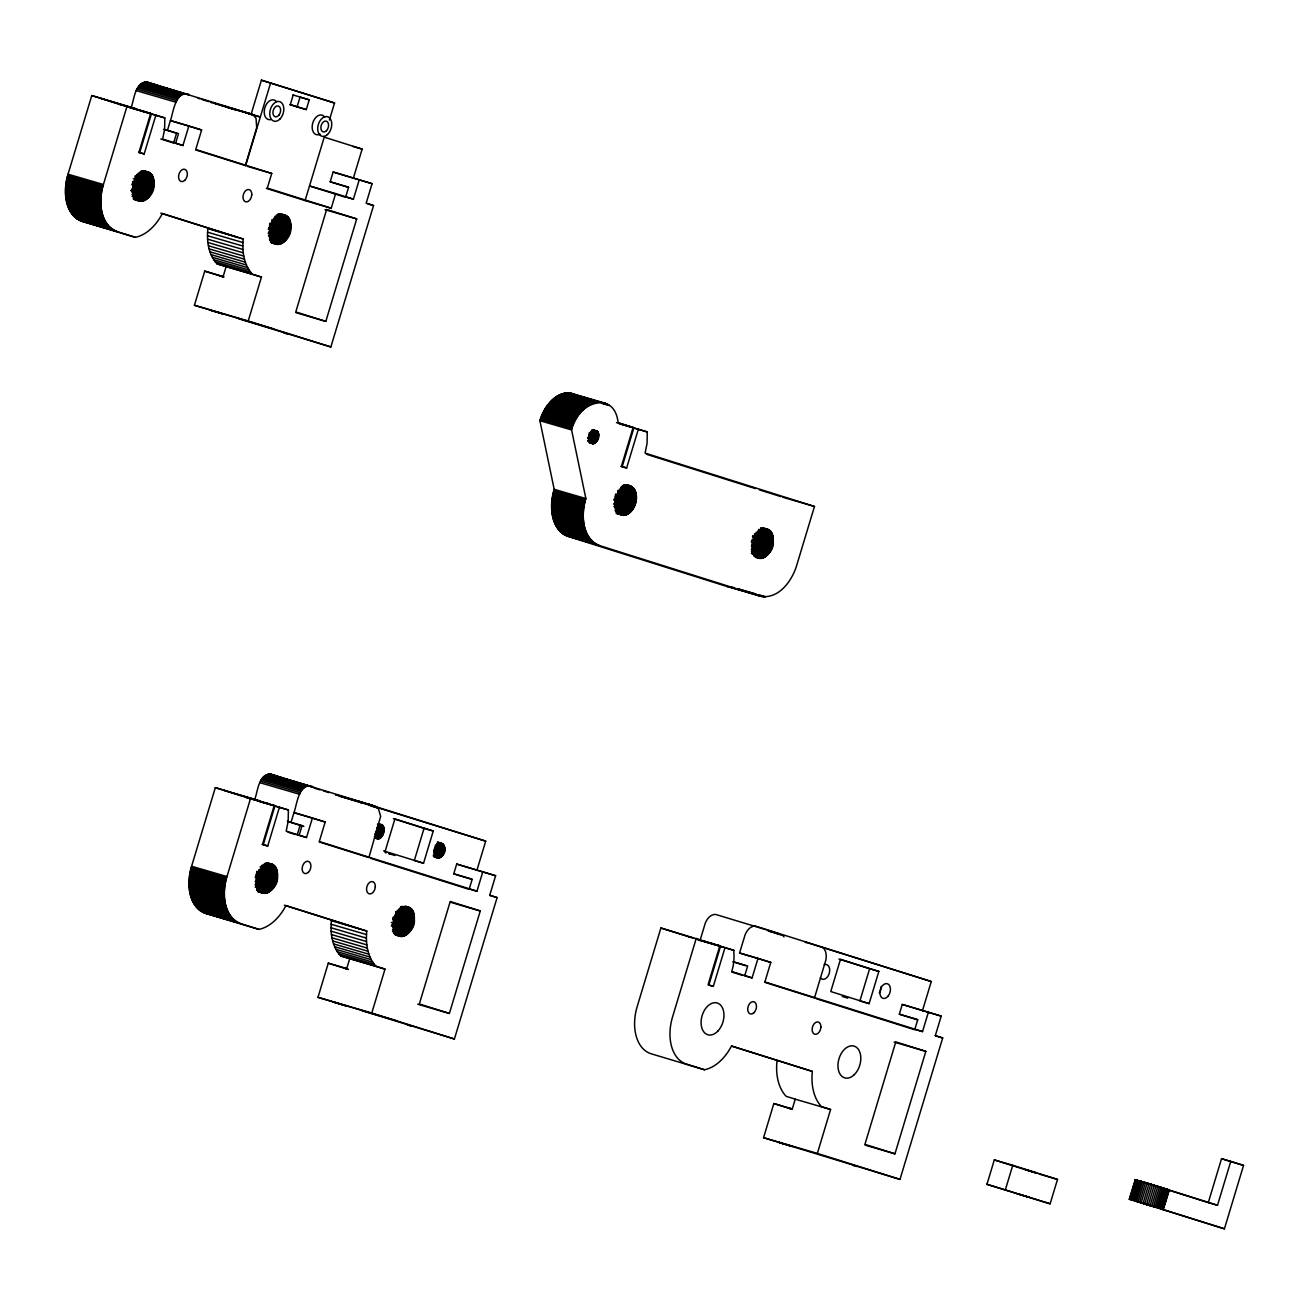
<?xml version="1.0" encoding="UTF-8"?>
<svg xmlns="http://www.w3.org/2000/svg" width="1309" height="1309" viewBox="0 0 1309 1309"><rect width="100%" height="100%" fill="white"/><g stroke="black" fill="none" stroke-linecap="round" stroke-linejoin="round"><path stroke-width="1.5" d="M598.704 435.782C599.277 426.259 587.43 431.643 589.214 438.695C588.952 441.378 591.324 444.782 594.27 443.424C600.471 439.219 600.815 432.232 589.377 433.066M348.505 187.432L330.195 181.787L333.14 172.019L372.067 183.685L366.176 203.206L373.556 205.529L330.85 346.967L248.219 320.983L261.456 277.066L252.408 274.219C243.752 264.876 241.985 251.213 243.212 238.991L162.381 213.514A46.42 30.516 -73.7 0 1 135.334 237.338L81.812 221.286C63.896 214.087 63.094 190.1 68.035 174.195L91.777 95.573L151.468 113.703L139.719 152.597M135.334 237.338L117.188 231.611C99.255 224.412 98.47 200.424 103.411 184.52L127.137 105.898M472.074 879.468L453.748 873.823L456.694 864.071L495.62 875.721L489.73 895.241L497.109 897.565L454.403 1039.002L371.772 1013.035L385.01 969.118L375.978 966.271C367.322 956.912 365.538 943.249 366.782 931.043L285.951 905.566A46.42 30.516 -73.7 0 1 258.887 929.374L205.382 913.338C187.449 906.123 186.663 882.151 191.589 866.247L215.331 787.625L275.021 805.739L263.273 844.649M258.887 929.374L240.741 923.663C222.825 916.464 222.023 892.476 226.964 876.572L250.706 797.95M733.874 587.561L727.771 586.743L567.975 536.395C550.042 529.196 549.24 505.209 554.182 489.304L539.897 420.696C543.824 406.248 558.043 387.677 574.864 394.5M616.474 422.562L647.284 431.954L647.071 443.407L645.092 453.094L814.476 506.468L796.805 565.013C792.207 580.852 778.201 600.389 759.449 595.988L599.653 545.64C581.72 538.441 580.934 514.47 585.876 498.565L571.591 429.941C574.864 404.268 614.232 387.889 618.11 422.611L633.916 427.732L622.184 466.626M261.456 277.066L217.049 263.894C208.393 254.535 206.609 240.889 207.853 228.666L243.212 238.991M385.01 969.118L340.602 955.93C331.946 946.587 330.163 932.924 331.406 920.702L366.782 931.043M153.906 183.964C154.855 162.496 131.015 173.492 132.864 188.905C131.898 210.373 155.755 199.377 153.906 183.964L135.203 178.515M290.778 227.095C291.727 205.628 267.887 216.623 269.736 232.02C268.77 253.488 292.611 242.492 290.778 227.095L272.076 221.63M277.459 876.016C278.424 854.548 254.568 865.544 256.417 880.941C255.468 902.425 279.308 891.413 277.459 876.016L258.773 870.55M374.718 837.367C383.21 845.025 389.068 820.939 377.826 824.719M414.331 919.131C415.297 897.663 391.44 908.659 393.289 924.072C392.34 945.54 416.18 934.544 414.331 919.131L395.629 913.682M442.851 855.333L433.639 852.634L435.553 844.894L444.765 847.577C447.302 854.041 436.372 863.384 434.408 853.73C431.872 847.267 442.802 837.924 444.765 847.577M630.267 485.852C616.326 484.085 608.996 509.446 621.89 515.206C636.894 516.335 643.259 486.915 626.52 484.755M773.243 541.124C774.192 519.657 750.352 530.652 752.2 546.049C751.235 567.533 775.075 556.521 773.243 541.124L754.54 535.659M123.717 105.522L119.332 104.245L164.819 117.925L164.607 129.378L162.627 139.065L182.949 145.479L188.856 125.959L170.415 120.575L167.47 130.327M245.961 797.328L288.389 809.976L288.16 821.43L286.18 831.117L306.519 837.515L312.409 817.994L293.969 812.611L291.023 822.379M695.259 938.798L733.956 950.35L733.825 952.33A35.67 23.447 -73.7 0 1 731.764 971.491L752.086 977.905L757.993 958.384L739.552 953.001L745.148 934.659A13.106 8.623 -73.7 0 1 755.489 926.085L931.272 981.521L922.436 1010.81M325.826 321.392L356.702 218.914L326.661 209.456L295.785 311.918L325.826 321.392L295.998 312.687M449.38 1013.444L480.272 910.966L450.231 901.492L419.338 1003.97L449.38 1013.444L417.702 1004.199M917.642 1019.858L899.332 1014.213L902.277 1004.445L941.204 1016.111L935.313 1035.632L942.693 1037.955L899.987 1179.393L817.356 1153.409L830.593 1109.492L821.545 1106.645A46.322 30.451 -73.7 0 1 812.349 1071.416L731.518 1045.956A46.42 30.516 -73.7 0 1 704.471 1069.764L650.949 1053.712A40.775 26.802 -73.7 0 1 637.172 1006.621L660.914 927.999L719.819 945.834L708.071 984.744L713.307 986.381L725.055 947.503M894.963 1153.818L925.839 1051.356L895.798 1041.882L864.922 1144.361L894.963 1153.818L865.134 1145.13M130.851 108.222C134.369 100.122 134.32 82.991 146.559 81.911L250.526 113.867L220.19 105.015M138.59 152.335L144.17 153.955L155.918 115.077M188.856 125.959L201.635 129.984L195.745 149.504L271.732 173.442L267.314 188.087L331.226 208.229L335.644 193.585L309.513 185.943L345.511 197.299M329.393 120.084L334.548 103.002L261.407 80.176L251.099 114.325L260.311 117.025L214.971 103.542M273.794 328.984L194.419 305.275L204.728 271.127L223.152 276.51L226.097 266.741M245.585 165.801L270.636 82.86M293.265 94.804L290.32 104.556L306.29 109.596L309.235 99.828L292.921 94.903M306.29 109.596L297.078 106.896L300.023 97.144L309.235 99.828M331.226 208.229L305.079 200.588L324.239 137.15L362.151 149.095L353.299 178.368M330.195 181.787L348.636 187.171L345.691 196.923L353.397 199.181L359.288 179.66M254.404 800.257C257.922 792.174 257.889 775.026 270.129 773.963L374.079 805.919L336.168 794.841M262.144 844.37L267.74 846.007L279.471 807.113M297.176 835.077L300.121 825.324L303.819 826.404M312.409 817.994L325.188 822.019L319.298 841.54L476.951 891.216L482.841 871.696M397.347 1021.02L317.972 997.327L328.281 963.162L346.721 968.545L349.667 958.793M385.19 851.145L394.909 818.943L433.263 831.035L423.543 863.236L414.331 860.537L424.051 828.335L393.371 818.681M476.869 870.42L485.704 841.147L335.562 794.694L336.626 795.038M633.147 427.438L621.399 466.348L626.635 467.984L638.383 429.107M696.273 938.324L672.548 1016.962A40.775 26.802 -73.7 0 0 686.325 1064.037L704.471 1069.764M699.988 940.647L705.322 923.025A13.106 8.623 -73.7 0 1 715.663 914.451L766.305 929.783M708.856 985.023L720.588 946.129L717.954 945.278L719.819 945.834M757.993 958.384L770.772 962.41L764.881 981.93L922.518 1031.607L928.425 1012.086M899.987 1179.393L763.556 1137.701L773.848 1103.552L792.289 1108.936L795.234 1099.184L786.185 1096.32A46.322 30.451 -73.7 0 1 776.99 1061.092M838.938 959.055L869.618 968.725L859.898 1000.927L869.111 1003.627L878.846 971.425L840.493 959.333L830.773 991.535L869.111 1003.627M986.953 1184.318L994.316 1159.921L1012.757 1165.305L1057.508 1179.409L1050.129 1203.805L986.953 1184.318L1050.129 1203.805M1005.394 1189.701L1012.757 1165.305M1146.193 1204.345L1129.274 1199.208L1135.23 1179.671L1149.907 1183.991M1129.52 1199.306L1135.541 1179.736M1129.945 1199.453L1136.032 1179.867M1129.274 1199.208L1130.812 1199.568L1136.703 1180.063M1130.812 1199.568L1131.663 1199.813L1137.554 1180.293M1131.663 1199.813L1132.661 1200.091L1138.552 1180.571M1132.661 1200.091L1133.807 1200.418L1139.697 1180.914M1133.807 1200.418L1135.099 1200.795L1140.99 1181.291M1135.099 1200.795L1136.507 1201.22L1142.397 1181.7M1136.507 1201.22L1138.028 1201.662L1143.919 1182.142L1164.126 1188.425L1155.651 1185.987M1138.028 1201.662L1139.632 1202.137L1145.522 1182.616M1230.771 1161.378L1217.501 1205.278L1208.289 1202.595L1221.542 1158.678L1243.55 1165.403L1224.406 1228.824L1136.523 1201.384L1141.203 1202.693L1147.208 1183.123M1145.686 1204.198L1141.399 1202.856L1143.084 1203.315L1148.942 1183.647L1151.151 1184.367M1146.373 1204.296L1148.386 1204.771L1154.276 1185.25L1152.395 1184.743M1153.654 1185.12L1169.248 1189.963L1163.357 1209.483L1150.153 1205.294L1156.043 1185.79M1151.871 1205.818L1157.761 1186.314M1153.524 1206.325L1159.414 1186.821M1155.094 1206.816L1160.985 1187.296M1156.583 1207.274L1162.474 1187.754M1157.941 1207.7L1163.848 1188.179M1159.185 1208.092L1165.075 1188.572M1160.281 1208.436L1166.172 1188.916M1161.23 1208.747L1167.121 1189.226M1162.016 1208.992L1167.906 1189.488M1163.014 1207.307L1164.781 1201.449M1162.621 1209.205L1168.512 1189.685M1224.406 1228.824L1161.328 1208.96L1162.916 1209.385L1168.937 1189.832M1162.916 1209.385L1169.199 1189.93L1167.219 1189.439L1217.501 1205.278M188.66 94.264C174.997 90.73 173.295 113.163 170.415 120.575L201.635 129.984M312.213 786.316C298.55 782.766 296.848 805.199 293.969 812.611L325.188 822.019M1135.165 1179.687L1150.709 1184.498M215.936 311.935L209.604 309.955L223.234 314.062M346.787 1006.081L333.157 1001.974L346.787 1006.097M1143.87 1182.272L1149.302 1184.04M215.821 103.755L252.882 114.619L256.057 118.334L256.695 127.644L245.339 165.556L195.761 149.93M776.237 933.186L778.07 933.644L768.138 930.372M1025.078 1169.444L1029.758 1170.819M1017.306 1193.743L1028.923 1197.244L1017.306 1193.743M234.884 109.285L236.913 110.316L227.373 107.534M358.453 801.321L359.55 801.615L340.438 796.134M148.85 82.909L147.181 82.451L148.359 82.843M272.419 774.961L270.734 774.486L282.155 778.102M281.631 777.644L283.3 778.119L270.129 773.963M310.887 786.774L313.653 787.494M772.555 932.155L768.056 930.846L782.193 935.411M158.585 86.067L174.539 90.714L159.796 86.394M283.922 778.626L296.325 782.242M790.031 1145.833L792.37 1146.488L786.038 1144.491M334.548 103.002L261.407 80.176M145.381 82.009L185.191 93.643M144.203 82.222L184.013 93.839M177.746 91.925L183.489 93.61M216.394 103.902L210.7 102.249L211.993 102.658M143.008 82.647L182.835 94.264M248.055 113.572L253.831 115.257M141.847 83.269L181.673 94.903M140.718 84.103L180.527 95.721M352.923 146.412L362.151 149.095M139.621 85.118L179.448 96.735M138.623 86.296L178.433 97.913M137.707 87.605L177.517 99.239M136.889 89.061L176.699 100.678M136.185 90.599L176.011 102.233M91.777 95.573L135.661 108.582M126.695 106.389L133.731 108.516M148.817 112.852L150.682 113.408L138.95 152.302L144.17 153.955M129.46 107.6L164.819 117.925M372.067 183.685L333.14 172.019M182.949 145.479L175.586 143.319L178.531 133.567L163.789 129.247L176.568 133.289L173.622 143.041L160.811 138.999M247.45 166.358L271.732 173.442M367.944 203.893L373.556 205.529M325.025 209.669L356.702 218.914M143.614 170.612L148.653 172.166M143.466 170.743L149.488 172.624M142.386 170.71L150.24 173.213M141.257 170.808L150.617 173.541M141.601 171.168L150.96 173.901M141.945 171.561L151.288 174.293M142.256 171.97L151.599 174.702M140.685 171.855L151.893 175.144M140.963 172.33L152.171 175.602M139.343 172.264L152.433 176.077M280.928 213.858L285.526 215.281M139.588 172.772L152.678 176.584M280.339 213.858L286.344 215.74M139.801 173.295L152.891 177.124M279.259 213.842L287.113 216.329M278.13 213.923L287.473 216.656M138.132 173.295L153.088 177.664M278.473 214.283L287.816 217.016M278.801 214.676L288.16 217.409M138.312 173.868L153.268 178.237M277.246 214.545L288.471 217.818M277.541 214.987L288.765 218.259M138.476 174.457L153.431 178.826M277.819 215.445L289.044 218.718M136.741 174.506L153.562 179.415M276.215 215.38L289.305 219.208M136.856 175.128L153.677 180.037M276.461 215.887L289.534 219.716M276.674 216.427L289.764 220.239M136.954 175.75L153.775 180.658M275.005 216.427L289.96 220.796M135.154 175.848L153.84 181.313M275.185 216.983L290.14 221.352M135.203 176.502L153.889 181.967M275.332 217.572L290.303 221.941M135.22 177.157L153.922 182.622M275.479 218.178L290.434 222.546M135.22 177.828L153.922 183.293M273.728 218.243L290.549 223.152M273.81 218.881L290.647 223.79M273.892 219.519L290.713 224.428M133.289 178.646L153.857 184.651M272.059 219.617L290.762 225.083M135.105 179.873L153.791 185.338M272.092 220.288L290.794 225.737M135.007 180.56L153.709 186.025M272.092 220.959L290.794 226.408M134.909 181.264L153.611 186.712M132.913 181.395L153.48 187.4M272.027 222.317L290.729 227.766M132.749 182.082L153.317 188.087M271.961 223.005L290.663 228.453M132.585 182.769L153.153 188.774M270.014 223.135L290.582 229.14M132.389 183.44L152.957 189.445M269.899 223.839L290.467 229.844M132.176 184.111L152.744 190.132M269.769 224.526L290.336 230.531M131.947 184.782L152.515 190.787M269.621 225.213L290.189 231.218M133.551 185.976L152.253 191.441M269.441 225.884L290.025 231.889M133.289 186.631L151.991 192.079M271.127 227.112L289.829 232.577M132.994 187.252L151.697 192.718M269.049 227.242L289.616 233.247M132.684 187.874L151.386 193.339M268.803 227.897L289.371 233.902M132.356 188.48L151.059 193.945M268.558 228.551L289.125 234.556M132.013 189.069L150.715 194.534M268.28 229.206L288.847 235.211M131.653 189.641L150.355 195.106M269.867 230.384L288.553 235.833M131.293 190.198L149.979 195.646M269.556 231.006L288.258 236.454M130.9 190.721L149.602 196.186M132.373 191.785L149.193 196.694M269.229 231.595L287.931 237.06M131.964 192.276L148.784 197.184M268.885 232.184L287.587 237.649M68.035 174.195L103.411 184.52M133.403 193.29L148.359 197.643M268.525 232.757L287.227 238.222M132.978 193.732L147.933 198.101M268.149 233.313L286.851 238.778M132.52 194.141L147.492 198.51M67.659 175.488L103.035 185.813M269.638 234.393L286.475 239.302M132.078 194.534L147.033 198.903M269.245 234.9L286.066 239.809M133.485 195.45L146.575 199.263M133.011 195.777L146.101 199.606M268.82 235.391L285.657 240.3M67.315 176.764L102.691 187.089M132.536 196.088L145.626 199.917M268.41 235.865L285.231 240.774M132.062 196.383L145.152 200.195M269.834 236.847L284.806 241.216M133.453 197.168L144.677 200.457M67.004 178.057L102.38 188.398M134.843 197.937L144.186 200.67M269.392 237.273L284.348 241.625M134.352 198.134L143.695 200.866M133.862 198.297L143.221 201.03M270.816 238.205L283.906 242.018M133.371 198.428L142.73 201.161M134.762 199.066L142.239 201.259M270.358 238.565L283.448 242.394M66.71 179.366L102.086 189.69M134.287 199.132L141.765 201.324M133.322 199.164L141.274 201.357M269.883 238.909L282.973 242.721M134.794 199.802L139.867 201.259M269.409 239.22L282.499 243.032M270.799 240.038L282.024 243.327M66.464 180.658L101.824 190.999M270.325 240.3L281.533 243.572M269.834 240.512L281.059 243.801M271.225 241.249L280.568 243.981M66.219 181.967L101.595 192.292M270.734 241.412L280.077 244.145M271.634 242.181L279.112 244.374M271.143 242.263L278.621 244.439M270.816 242.525L278.146 244.472M272.092 243.081L277.197 244.456M66.023 183.276L101.398 193.601M65.859 184.569L101.218 194.91M65.712 185.878L101.088 196.203M65.597 187.171L100.973 197.495M65.515 188.463L100.891 198.788M65.466 189.756L100.842 200.081M207.558 232.217L242.934 242.541M65.45 191.032L100.826 201.357M65.466 192.292L100.826 202.617M65.499 193.552L100.875 203.877M207.476 235.718L242.852 246.043M65.565 194.796L100.94 205.12M65.663 196.023L101.038 206.347M65.794 197.25L101.169 207.575M207.591 239.154L242.95 249.479M65.957 198.444L101.333 208.769M66.137 199.623L101.513 209.947M66.366 200.784L101.726 211.125M207.902 242.509L243.261 252.833M66.612 201.93L101.971 212.254M66.89 203.059L102.249 213.383M67.184 204.155L102.56 214.48M208.409 245.765L243.769 256.089M67.528 205.235L102.887 215.56M67.888 206.298L103.247 216.623M68.281 207.313L103.64 217.638M209.113 248.874L244.472 259.198M68.69 208.311L104.066 218.652M69.132 209.293L104.507 219.617M69.606 210.242L104.965 220.567M70.097 211.142L105.456 221.483M209.996 251.852L245.372 262.176M70.621 212.025L105.98 222.366M71.161 212.876L106.52 223.217M71.717 213.694L107.093 224.019M211.06 254.65L246.436 264.991M72.322 214.48L107.682 224.804M72.928 215.232L108.303 225.557M73.566 215.952L108.942 226.277M74.22 216.623L109.596 226.948M212.32 257.284L247.679 267.609M74.908 217.261L110.267 227.602M75.595 217.867L110.97 228.208M76.315 218.439L111.69 228.764M77.051 218.963L113.179 229.779M78.589 219.896L113.948 230.237M79.374 220.305L115.536 231.006M213.727 259.706L249.103 270.03M80.994 221.008L117.188 231.611M215.314 261.915L250.69 272.239M217.049 263.894L252.408 274.219M570.184 393.027L605.805 403.401M569.366 392.929L607.278 404.154M567.713 392.864L607.998 404.579M566.862 392.896L599.375 402.321M603.105 403.417L608.701 405.054M566.028 392.962L597.706 402.207M601.927 403.385L609.372 405.561M565.161 393.076L596.855 402.321M564.31 393.24L595.988 402.485M563.459 393.436L595.137 402.681M562.592 393.665L594.27 402.927M561.741 393.944L593.419 403.205M560.874 394.271L592.552 403.516M560.023 394.631L591.701 403.892M559.172 395.04L590.85 404.285M558.321 395.482L589.999 404.726M557.47 395.956L589.148 405.217M556.62 396.48L588.314 405.741M555.801 397.036L587.479 406.297M554.967 397.641L586.645 406.886M554.149 398.28L585.827 407.524M553.347 398.934L585.025 408.195M552.545 399.638L584.239 408.899M551.76 400.39L583.454 409.635M550.991 401.159L582.669 410.404M550.238 401.961L581.916 411.206M549.485 402.796L581.18 412.04M619.337 423.805L647.284 431.954M548.766 403.663L580.443 412.908M548.062 404.563L579.74 413.808M547.358 405.479L579.053 414.724M546.687 406.428L578.365 415.673M546.033 407.41L577.711 416.655M194.419 305.275L248.219 320.983M545.395 408.408L577.073 417.653M283.857 332.977L287.538 334.04M330.85 346.967L238.418 318.66M544.773 409.439L576.467 418.684M544.184 410.486L575.862 419.731M543.611 411.55L575.289 420.794M543.055 412.63L574.749 421.891M542.531 413.742L574.226 422.987M542.041 414.871L573.718 424.116M593.288 429.908L597.019 431.005M593.566 430.154L597.28 431.25M591.946 429.908L597.542 431.528M592.175 430.219L597.771 431.855M592.388 430.563L597.968 432.199M541.55 416L573.244 425.261M592.568 430.939L598.148 432.575M592.715 431.348L598.311 432.968M590.997 431.217L598.442 433.394M541.108 417.162L572.786 426.407M591.095 431.675L598.557 433.852M591.177 432.134L598.622 434.31M591.226 432.608L598.688 434.784M540.682 418.324L572.36 427.568M589.394 432.559L598.704 435.292M589.345 433.574L598.671 436.29M540.273 419.502L571.951 428.747M589.295 434.097L598.606 436.813M589.214 434.604L598.524 437.321M539.897 420.696L571.591 429.941M589.099 435.112L598.409 437.844M588.952 435.619L598.278 438.351M588.788 436.126L598.115 438.842M588.592 436.617L597.918 439.333M588.379 437.091L597.706 439.808M588.15 437.55L597.477 440.266M587.905 437.991L597.215 440.708M587.626 438.4L596.937 441.133M589.197 439.349L596.642 441.526M588.886 439.709L596.348 441.886M588.559 440.053L596.02 442.229M588.232 440.364L595.693 442.54M782.798 497.224L814.476 506.468M587.888 440.626L595.35 442.802M587.528 440.871L594.99 443.047M589.05 441.624L594.63 443.26M590.539 442.344L594.27 443.424M590.179 442.458L593.91 443.555M589.459 442.606L593.55 443.653M589.099 442.622L592.83 443.718M621.039 466.364L626.635 467.984M625.931 484.772L631.543 486.408M624.851 484.755L632.329 486.932M625.227 485.05L632.705 487.243M623.722 484.837L633.425 487.93M624.393 485.59L633.752 488.322M622.839 485.459L634.063 488.732M623.133 485.901L634.358 489.173M623.411 486.359L634.636 489.631M621.808 486.293L634.898 490.122M622.053 486.801L635.143 490.63M763.818 528.034L768.416 529.54M763.196 528.149L769.201 530.047M622.266 487.324L635.356 491.153M762.1 528.182L769.577 530.358M760.594 527.969L769.937 530.685M620.597 487.341L635.552 491.693M760.938 528.329L770.281 531.045M620.777 487.897L635.732 492.266M761.265 528.705L770.625 531.438M761.576 529.131L770.936 531.847M620.941 488.486L635.896 492.855M761.871 529.556L771.23 532.288M760.284 529.474L771.508 532.747M621.071 489.091L636.027 493.46M758.68 529.409L771.77 533.238M619.321 489.157L636.141 494.066M758.909 529.916L771.999 533.745M619.402 489.779L636.239 494.704M759.138 530.456L772.228 534.268M759.335 530.996L772.425 534.825M619.484 490.433L636.305 495.342M757.649 531.029L772.605 535.397M617.652 490.531L636.354 495.996M757.796 531.601L772.768 535.97M617.684 491.202L636.387 496.651M757.944 532.207L772.899 536.575M756.177 532.272L773.014 537.197M617.684 491.857L636.387 497.322M617.668 492.544L636.37 498.009M756.275 532.91L773.112 537.819M617.635 493.231L636.321 498.68M756.34 533.548L773.177 538.457M754.524 533.647L773.226 539.112M617.57 493.918L636.256 499.367M754.557 534.317L773.259 539.783M615.606 494.049L636.174 500.054M754.557 534.988L773.259 540.453M615.492 494.737L636.076 500.742M615.377 495.424L635.945 501.429M752.626 535.806L773.194 541.811M615.214 496.111L635.781 502.116M752.56 536.494L773.128 542.499M615.05 496.798L635.618 502.803M752.479 537.181L773.046 543.186M616.719 498.025L635.421 503.49M754.229 538.408L772.932 543.873M614.641 498.156L635.209 504.161M754.115 539.095L772.801 544.56M614.412 498.811L634.98 504.816M753.951 539.783L772.654 545.248M614.15 499.465L634.718 505.47M751.906 539.93L772.474 545.935M613.872 500.12L634.44 506.125M751.726 540.601L772.294 546.606M615.459 501.298L634.161 506.747M751.513 541.272L772.081 547.277M615.148 501.903L633.851 507.368M751.268 541.942L771.835 547.947M614.821 502.509L633.523 507.974M752.888 543.137L771.59 548.602M614.477 503.098L633.18 508.563M752.61 543.775L771.312 549.24M614.117 503.67L632.82 509.136M752.331 544.413L771.017 549.878M613.757 504.227L632.443 509.676M615.23 505.307L632.067 510.215M752.021 545.035L770.723 550.484M751.693 545.64L770.396 551.089M614.837 505.814L631.658 510.723M751.35 546.229L770.052 551.678M614.428 506.305L631.249 511.214M554.182 489.304L585.876 498.565M614.003 506.763L630.823 511.688M752.855 547.342L769.692 552.251M615.443 507.761L630.398 512.13M752.495 547.898L769.316 552.807M614.985 508.17L629.956 512.539M752.102 548.422L768.939 553.331M553.805 490.597L585.499 499.842M616.408 509.119L629.498 512.932M615.95 509.479L629.04 513.308M751.71 548.929L768.53 553.854M615.475 509.823L628.565 513.635M751.284 549.42L768.121 554.345M553.462 491.873L585.156 501.134M615.001 510.134L628.091 513.946M752.74 550.434L767.696 554.803M616.392 510.952L627.616 514.224M615.917 511.197L627.142 514.486M752.299 550.876L767.254 555.245M553.151 493.166L584.828 502.427M615.426 511.426L626.651 514.699M751.857 551.302L766.812 555.671M616.817 512.163L626.16 514.895M616.326 512.326L625.686 515.059M751.399 551.694L766.37 556.063M617.717 512.997L625.195 515.19M752.822 552.594L765.896 556.423M552.873 494.475L584.55 503.72M616.752 513.161L624.704 515.288M616.261 513.193L623.738 515.386M752.348 552.938L765.438 556.767M616.408 513.439L623.264 515.386M751.873 553.249L764.963 557.078M751.399 553.527L764.489 557.356M552.611 495.767L584.289 505.029M752.79 554.329L763.998 557.601M754.164 555.098L763.523 557.83M753.689 555.294L763.032 558.01M755.064 555.998L762.542 558.174M552.382 497.076L584.059 506.321M754.573 556.129L762.067 558.305M754.099 556.227L761.576 558.403M755.489 556.832L761.085 558.468M755.473 557.323L760.136 558.518M552.169 498.385L583.863 507.63M552.005 499.678L583.683 508.939M551.858 500.987L583.552 510.232M551.76 502.28L583.438 511.541M551.678 503.572L583.356 512.817M551.629 504.865L583.307 514.11M551.596 506.141L583.29 515.386M551.613 507.401L583.29 516.646M551.645 508.661L583.339 517.906M551.711 509.905L583.405 519.149M551.825 511.132L583.503 520.393M551.94 512.359L583.634 521.604M552.103 513.553L583.781 522.798M552.3 514.732L583.978 523.993M552.513 515.893L584.19 525.154M552.758 517.039L584.436 526.3M553.036 518.168L584.714 527.412M553.347 519.264L585.025 528.525M553.674 520.344L585.352 529.589M554.034 521.391L585.712 530.652M554.427 522.422L586.105 531.683M554.836 523.42L586.514 532.681M555.278 524.402L586.956 533.647M555.752 525.351L587.43 534.596M556.243 526.251L587.921 535.512M556.767 527.134L588.445 536.395M557.307 527.985L588.985 537.246M557.879 528.803L589.557 538.064M558.468 529.589L590.146 538.85M559.074 530.341L590.768 539.586M559.712 531.061L591.406 540.306M560.383 531.732L592.061 540.993M561.054 532.37L592.732 541.631M561.757 532.976L593.435 542.237M562.477 533.548L594.155 542.793M563.214 534.072L594.891 543.333M563.966 534.563L595.644 543.808M564.735 535.005L597.199 544.675M566.322 535.79L599.653 545.64M737.605 588.641L756.242 594.09M759.973 595.17L765.569 596.806M736.705 588.657L755.342 594.09M759.073 595.186L764.669 596.822M731.207 587.463L763.769 596.789M727.771 586.743L762.018 596.593M268.934 774.061L308.76 785.678M281.5 777.906L296.259 782.209M267.756 774.257L307.582 785.891M303.23 784.533L294.296 781.931M314.422 788.214L319.952 789.834M266.578 774.683L306.388 786.316M339.489 796.232L358.551 801.812M377.401 807.309L368.778 804.299L378.252 808.16L380.657 816.358L368.893 857.591L319.314 841.982M265.4 775.321L305.226 786.938M372.476 806.475L378.252 808.16M264.271 776.139L304.097 787.773M485.704 841.147L361.497 802.221M263.191 777.153L303.001 788.787M262.176 778.331L302.003 789.965M261.26 779.657L301.07 791.274M424.051 828.335L433.263 831.035M260.442 781.097L300.268 792.73M259.738 782.651L299.565 794.268M931.272 981.521L805.133 942.005L806.049 942.758M378.759 823.95L382.441 825.03M377.483 824.081L383.013 825.684M438.106 842.26L441.804 843.34M377.941 824.883L383.472 826.486M437.337 842.112L442.524 843.667M437.648 842.554L443.178 844.158M869.618 968.725L878.846 971.425M378.285 825.799L383.815 827.419M438.204 843.209L443.735 844.829M436.813 843.471L444.193 845.63M378.514 826.83L384.044 828.45M437.173 844.403L444.536 846.547M376.763 827.403L384.142 829.546M376.73 828.548L384.11 830.708M435.652 845.99L444.864 848.674M376.567 829.726L383.946 831.869M435.619 847.136L444.831 849.836M376.288 830.888L383.652 833.031M435.455 848.314L444.667 850.997M375.879 832.017L383.259 834.16M435.161 849.476L444.389 852.175M375.372 833.064L382.735 835.224M434.752 850.605L443.98 853.288M374.767 834.046L382.13 836.189M259.215 800.633L223.839 790.292L241.527 795.97M434.244 851.668L443.473 854.352M242.885 796.281L247.27 797.574M259.051 801.01L264.663 802.728M269.343 804.021L264.991 802.744L267.641 803.595M272.37 804.904L274.252 805.444L262.504 844.354L267.74 846.007M375.912 835.437L381.443 837.056M258.593 801.272L288.389 809.976M375.159 836.156L380.69 837.776M434.801 854.024L442.164 856.184M374.358 836.713L379.888 838.333M375.388 837.662L379.07 838.725M434.048 854.744L441.411 856.904M374.554 837.875L378.252 838.954M433.246 855.317L440.626 857.46M434.261 856.25L439.791 857.87M433.443 856.462L438.973 858.082M434.473 857.051L438.155 858.115M495.62 875.721L456.694 864.071M688.469 936.671L692.854 937.948M695.832 938.831L700.217 940.107M691.119 937.522L660.914 927.999M698.597 940.026L733.956 950.35M770.772 962.41L739.552 953.001M389.248 853.943L390.115 854.188L389.166 853.779M453.748 873.823L472.189 879.206L469.244 888.975L476.951 891.216M941.204 1016.111L902.277 1004.445M306.519 837.515L299.139 835.355L302.084 825.603L287.342 821.299L303.312 826.339M899.332 1014.213L917.773 1019.596L914.827 1029.349L922.518 1031.607M489.648 895.389L497.109 897.565M752.086 977.905L744.723 975.745L747.668 965.993L732.909 961.69L745.705 965.715M935.215 1035.779L942.693 1037.955M450.46 902.261L480.272 910.966M709.593 985.301L713.307 986.381M894.162 1042.095L925.839 1051.356M268.476 863.122L272.223 864.202M267.429 863.024L273.041 864.676M266.332 863.073L273.81 865.249M266.692 863.4L274.17 865.576M265.171 863.22L274.514 865.936M265.498 863.596L274.841 866.329M265.809 864.005L275.152 866.738M264.238 863.907L275.463 867.18M264.516 864.365L275.741 867.638M264.778 864.856L275.986 868.129M405.348 906.237L409.095 907.333M263.142 864.807L276.232 868.636M405.757 906.45L409.913 907.791M263.371 865.347L276.461 869.16M404.694 906.433L410.682 908.364M403.565 906.515L411.042 908.708M261.702 865.347L276.657 869.716M402.027 906.335L411.386 909.068M402.37 906.728L411.713 909.444M261.865 865.92L276.837 870.272M400.816 906.597L412.024 909.87M401.11 907.022L412.319 910.295M262.029 866.493L276.984 870.861M401.388 907.497L412.597 910.769M260.295 866.558L277.132 871.467M401.634 907.971L412.859 911.244M260.409 867.163L277.246 872.089M400.014 907.939L413.104 911.751M400.227 908.462L413.317 912.291M260.507 867.802L277.328 872.71M400.439 909.019L413.513 912.831M260.573 868.44L277.41 873.348M398.738 909.035L413.693 913.404M260.622 869.094L277.459 874.003M398.901 909.624L413.857 913.993M260.655 869.749L277.475 874.674M399.032 910.213L413.988 914.582M258.789 869.88L277.475 875.345M397.281 910.295L414.102 915.204M397.38 910.917L414.2 915.825M397.445 911.555L414.266 916.48M258.724 871.238L277.426 876.703M395.629 911.669L414.315 917.118M256.793 871.369L277.361 877.39M395.645 912.324L414.348 917.789M256.711 872.072L277.279 878.077M395.645 912.995L414.348 918.46M256.597 872.759L277.164 878.764M256.466 873.447L277.033 879.452M395.596 914.353L414.282 919.818M256.319 874.134L276.886 880.139M395.531 915.04L414.233 920.505M256.139 874.805L276.706 880.826M395.433 915.727L414.135 921.192M255.942 875.492L276.51 881.497M395.334 916.415L414.037 921.88M255.73 876.163L276.297 882.168M395.203 917.118L413.906 922.567M255.5 876.834L276.068 882.839M1243.55 1165.403L1221.542 1158.678M393.175 917.249L413.742 923.254M255.239 877.488L275.823 883.493M393.011 917.936L413.579 923.941M256.842 878.666L275.545 884.131M392.815 918.607L413.382 924.612M256.548 879.304L275.25 884.769M392.602 919.278L413.169 925.283M256.237 879.926L274.939 885.375M394.238 920.489L412.94 925.954M255.926 880.532L274.612 885.98M393.976 921.143L412.679 926.608M255.582 881.121L274.268 886.569M393.714 921.798L412.417 927.247M255.222 881.677L273.925 887.142M256.711 882.773L273.548 887.698M393.42 922.42L412.122 927.885M391.244 922.501L411.811 928.506M256.335 883.313L273.156 888.222M392.782 923.647L411.484 929.112M255.926 883.82L272.763 888.746M255.517 884.311L272.354 889.22M392.438 924.236L411.141 929.701M191.589 866.247L226.964 876.572M255.091 884.786L271.928 889.695M392.095 924.809L410.781 930.257M256.531 885.768L271.487 890.136M391.718 925.365L410.421 930.814M256.089 886.193L271.045 890.562M191.229 867.523L226.588 877.848M391.326 925.888L410.028 931.354M255.631 886.586L270.587 890.954M392.798 926.952L409.619 931.861M255.173 886.946L270.129 891.314M256.58 887.829L269.67 891.658M394.254 927.983L409.21 932.352M190.885 868.816L226.244 879.141M257.971 888.68L269.196 891.953M393.829 928.441L408.784 932.81M257.497 888.958L268.705 892.247M393.404 928.899L408.359 933.252M257.006 889.22L268.23 892.493M190.558 870.109L225.933 880.433M256.531 889.433L267.74 892.722M392.945 929.308L407.917 933.677M257.906 890.169L267.265 892.902M257.431 890.333L266.774 893.065M392.504 929.701L407.459 934.07M256.94 890.464L266.283 893.196M258.315 891.118L265.809 893.294M393.911 930.617L407.001 934.43M190.28 871.401L225.639 881.742M257.84 891.184L265.318 893.36M258.282 891.74L264.843 893.393M393.436 930.944L406.526 934.773M257.824 891.674L263.436 893.311M392.962 931.255L406.052 935.084M392.487 931.55L405.577 935.362M190.018 872.71L225.377 883.035M393.878 932.335L405.103 935.608M395.269 933.104L404.612 935.837M394.778 933.301L404.121 936.033M394.287 933.464L403.647 936.197M189.789 874.019L225.148 884.344M393.813 933.595L403.156 936.311M395.187 934.233L402.665 936.41M396.578 934.839L402.19 936.491M395.629 934.888L401.699 936.524M395.154 934.855L400.767 936.491M189.592 875.312L224.952 885.637M189.412 876.621L224.788 886.946M189.281 877.914L224.641 888.255M189.167 879.223L224.526 889.547M189.085 880.515L224.444 890.84M189.036 881.791L224.395 892.116M331.128 924.252L366.487 934.577M189.003 883.068L224.379 893.393M189.02 884.344L224.395 894.669M189.052 885.588L224.428 895.929M331.03 927.77L366.405 938.095M189.134 886.847L224.493 897.172M189.232 888.075L224.592 898.399M189.363 889.286L224.723 899.61M812.349 1071.416L731.846 1046.218M331.144 931.206L366.52 941.531M189.51 890.48L224.886 900.821M189.707 891.674L225.066 901.999M189.92 892.836L225.295 903.161M331.455 934.561L366.831 944.885M190.165 893.982L225.541 904.306M190.443 895.111L225.819 905.435M190.754 896.207L226.113 906.532M331.962 937.8L367.338 948.125M191.081 897.287L226.457 907.612M191.441 898.334L226.817 908.659M191.834 899.365L227.193 909.69M332.666 940.926L368.042 951.25M192.243 900.363L227.619 910.688M192.685 901.328L228.061 911.669M193.159 902.277L228.535 912.602M193.65 903.194L229.026 913.518M333.55 943.887L368.925 954.228M194.174 904.077L229.533 914.402M194.714 904.928L230.089 915.253M195.286 905.746L230.646 916.071M334.629 946.702L369.989 957.026M195.875 906.532L231.251 916.856M196.497 907.284L231.857 917.609M197.119 907.988L232.495 918.313M197.79 908.675L233.149 919M335.873 949.32L371.249 959.644M198.461 909.313L233.836 919.638M199.164 909.919L234.524 920.243M199.884 910.491L235.244 920.816M200.621 911.015L236.733 921.831M202.142 911.948L237.518 922.272M202.928 912.357L239.105 923.041M337.297 951.741L372.656 962.066M204.548 913.044L240.741 923.663M338.867 953.95L374.243 964.275M340.602 955.93L375.978 966.271M795.234 1099.184L830.593 1109.492M1139.632 1202.137L1145.359 1203.985M1147.208 1204.656L1151.167 1205.802L1143.052 1203.151M1039.068 1174.026L1057.508 1179.409M792.24 1109.116L789.049 1108.216L792.338 1109.279M317.972 997.327L371.772 1013.035M407.41 1025.012L411.091 1026.092M454.403 1039.002L361.988 1010.695M763.556 1137.701L817.356 1153.409M852.993 1165.403L856.675 1166.483M298.092 782.749L300.056 783.322M224.068 276.968L219.912 275.774L223.201 276.837M1141.203 1202.693L1143.542 1203.38M1149.04 1205.262L1156.043 1207.274L1146.88 1204.444M347.621 969.004L343.465 967.826L347.719 969.184M789.163 1145.588L778.74 1142.364L785.056 1144.361M244.096 111.985L252.882 114.619M367.665 804.021L376.436 806.655M1154.44 1185.627L1157.14 1186.494M1148.697 1183.631L1140.27 1181.225L1148.271 1183.761M1153.834 1185.414L1160.936 1187.459L1155.045 1185.578M1031.197 1171.391L1036.27 1172.864L1025.798 1169.739M198.052 98.29L199.933 98.846M302.264 783.976L304.604 784.68M1155.405 1185.97L1151.544 1184.727M385.042 852.535L386.122 852.863M1150.071 1184.367L1151.953 1184.874M1145.866 1204.149L1146.7 1204.509M1145.964 1204.427L1147.748 1204.967M181.035 92.644L183.375 93.348M216.901 312.066L223.217 314.045M1148.386 1204.771L1150.153 1205.294M306.928 785.4L309.12 786.071M289.976 104.671L297.078 106.896M146.559 81.911L157.931 85.494M187.482 94.608L189.02 95.099M201.733 99.419L208.916 101.677M150.273 83.449L157.947 85.87M335.644 193.585L353.397 199.181M266.349 188.381L305.079 200.588M160.794 213.187L235.849 236.831M204.728 271.127L222.988 276.87M646.515 454.272L755.538 488.633M759.433 489.861L780.851 496.602M311.035 786.66L312.589 787.151M323.487 790.898L328.87 792.583M215.331 787.625L222.137 789.769M383.635 850.883L423.543 863.236M389.378 853.746L394.86 855.481M842.26 996.444L847.741 998.162M288.029 832.197L295.343 834.504M731.78 972.014L742.759 975.467M764.898 982.355L814.46 997.982L825.832 960.086A13.106 8.623 -73.7 0 0 822.019 947.045M370.807 858.377L469.047 889.335M816.391 998.767L914.615 1029.708M284.348 905.223L359.402 928.883M1157.99 1186.756L1208.289 1202.595M994.316 1159.921L1037.121 1173.404M328.281 963.162L348.374 969.494M773.848 1103.552L792.125 1109.312M141.11 110.676L134.009 108.532L136.66 109.383M144.088 111.543L141.437 110.692L148.441 112.819M119.332 104.245L121.982 105.096M100.286 98.257L117.974 103.918M620.924 423.854L623.559 424.705M623.902 424.738L626.536 425.572M628.255 425.998L630.905 426.849M713.209 943.969L710.574 943.135L717.577 945.245M705.796 941.809L703.146 940.958L710.231 943.102M252.899 799.292L250.248 798.441L257.284 800.568M245.879 797.361L251.23 799.079M172.641 90.517L178.384 92.399M575.6 394.893L577.007 395.793M245.208 112.263L246.125 112.999M814.345 944.689L815.262 945.442M360.466 802.368L361.333 803.219M369.678 805.051L370.545 805.902M270.979 119.561A10.194 6.709 -73.7 0 1 264.86 107.763A10.194 6.709 -73.7 0 1 276.428 101.529M320.149 134.189A10.194 6.709 -73.7 0 1 312.671 123.308A10.194 6.709 -73.7 0 1 324.747 117.139M226.048 918.411A46.42 30.516 -73.7 0 1 223.528 919.049M783.158 936.066A13.106 8.623 -73.7 0 1 784.009 936.917M881.219 986.381A7.641 5.023 -73.7 0 1 879.223 993.024M824.228 964.7A7.641 5.023 -73.7 0 1 829.235 973.421A7.641 5.023 -73.7 0 1 820.301 977.741M1150.709 1184.17L1144.819 1203.691L1146.602 1204.231L1152.493 1184.71L1150.709 1184.17M820.907 1027.172L820.841 1025.601A6.365 4.189 -73.7 0 0 813.953 1024.014A6.365 4.189 -73.7 0 0 814.362 1034.11A6.365 4.189 -73.7 0 0 820.907 1027.172M375.323 886.782L375.258 885.228A6.365 4.189 -73.7 0 0 368.369 883.64A6.365 4.189 -73.7 0 0 368.794 893.72A6.365 4.189 -73.7 0 0 375.323 886.782M251.77 194.73L251.704 193.176A6.365 4.189 -73.7 0 0 244.816 191.589A6.365 4.189 -73.7 0 0 245.225 201.668A6.365 4.189 -73.7 0 0 251.77 194.73M184.716 180.397A6.365 4.189 -73.7 0 0 185.567 169.679A6.365 4.189 -73.7 0 0 178.58 176.11A6.365 4.189 -73.7 0 0 184.716 180.397M326.546 130.622A5.612 3.682 -73.7 0 0 326.775 121.312A5.612 3.682 -73.7 0 0 320.852 127.546A5.612 3.682 -73.7 0 0 326.546 130.622M279.013 115.028A5.612 3.682 -73.7 0 0 278.408 106.029A5.612 3.682 -73.7 0 0 272.927 113.114A5.612 3.682 -73.7 0 0 279.013 115.028M280.061 118.923A10.194 6.709 -73.7 0 0 280.535 101.971A10.194 6.709 -73.7 0 0 269.752 113.261A10.194 6.709 -73.7 0 0 280.061 118.923M327.446 134.565A10.194 6.709 -73.7 0 0 328.968 117.401A10.194 6.709 -73.7 0 0 317.743 127.513A10.194 6.709 -73.7 0 0 327.446 134.565M308.269 872.432A6.365 4.189 -73.7 0 0 309.137 861.715A6.365 4.189 -73.7 0 0 302.15 868.162A6.365 4.189 -73.7 0 0 308.269 872.432M753.853 1012.822A6.365 4.189 -73.7 0 0 754.704 1002.105A6.365 4.189 -73.7 0 0 747.717 1008.552A6.365 4.189 -73.7 0 0 753.853 1012.822M888.206 996.018A7.641 5.023 -73.7 0 0 887.371 983.73A7.641 5.023 -73.7 0 0 879.91 993.4A7.641 5.023 -73.7 0 0 888.206 996.018M717.954 1031.001A16.559 10.881 -73.7 0 0 718.51 1003.512A16.559 10.881 -73.7 0 0 701.084 1022.084A16.559 10.881 -73.7 0 0 717.954 1031.001M854.27 1074.673A16.559 10.881 -73.7 0 0 855.89 1046.938A16.559 10.881 -73.7 0 0 837.989 1064.348A16.559 10.881 -73.7 0 0 854.27 1074.673"/></g></svg>
